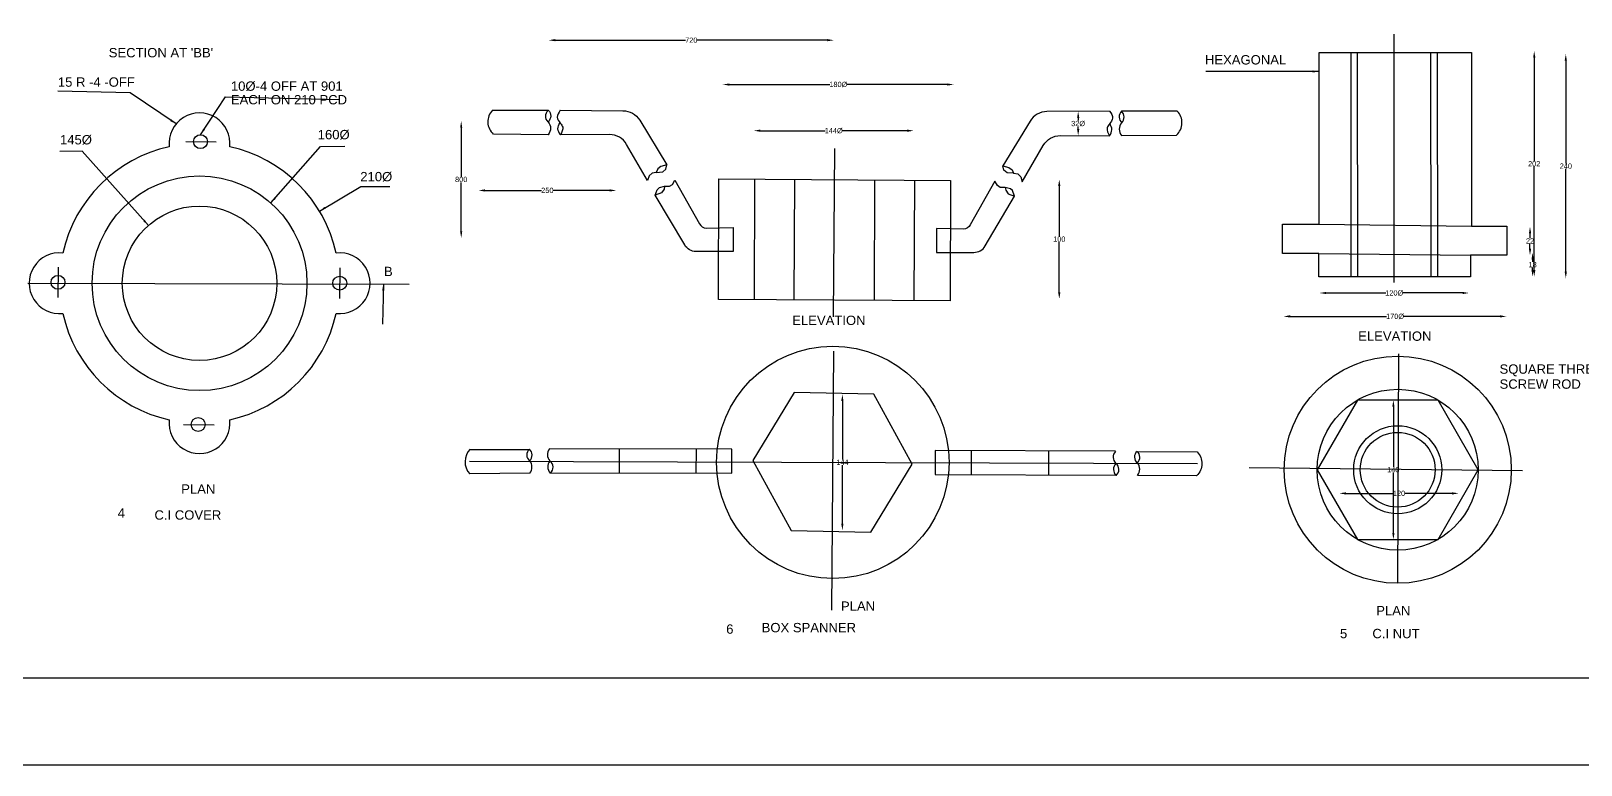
# Model space of a CAD drawing. Header units: metres. Extents: x 136 to 3094, y 92 to 1562.
# Drawn here: x 1122 to 2299, y 92 to 649 of the extents above; entities that cross this region are included whole.
import ezdxf

# ---------------------------------------------------------------- set-up
doc = ezdxf.new("R2010")
doc.units = ezdxf.units.M
doc.header["$MEASUREMENT"] = 0
for name, color, linetype in [('DIMENSION', 7, 'Continuous'), ('DRAWING', 7, 'Continuous'), ('TEXT', 255, 'Continuous')]:
    doc.layers.add(name, color=color, linetype=linetype)
doc.styles.get("Standard").update_dxf_attribs({"font": 'ARIAL_1.TTF'})
doc.dimstyles.get("Standard").update_dxf_attribs({"dimtxt": 4, "dimasz": 5, "dimexe": 0.18, "dimexo": 0.0625, "dimgap": 0.09, "dimtad": 0, "dimtih": 1, "dimtoh": 1, "dimdec": 0, "dimzin": 0, "dimdsep": 46, "dimtxsty": 'Standard', "dimcen": 0, "dimse1": 1, "dimse2": 1, "dimadec": 0, "dimazin": 0, "dimtfac": 1, "dimtdec": 0, "dimtofl": 0, "dimtmove": 0, "dimatfit": 3, "dimfxl": 0, "dimtolj": 1, "dimtzin": 0, "dimarcsym": 0})
picture_1 = doc.add_image_def('image1.jpg', size_in_pixel=(7164, 3562))

# ---------------------------------------------------------------- blocks, each defined once
blk = doc.blocks.new('*D99')
at = {"layer": 'Defpoints', "color": 0}
for p in [(1515.3, 640.5), (1731.7, 641.9), (1731.7, 640.5)]:
    blk.add_point(p, dxfattribs=at)
at = {"layer": 'DIMENSION', "color": 0, "lineweight": -2}
for p, q in [((1520.3, 641.9), (1619.1, 641.9)), ((1726.7, 641.9), (1628, 641.9))]:
    blk.add_line(p, q, dxfattribs=at)
at = {"layer": 'DIMENSION', "color": 0}
for points in [[(1520.3, 642.8), (1520.3, 641.1), (1515.3, 641.9)], [(1726.7, 642.8), (1726.7, 641.1), (1731.7, 641.9)]]:
    blk.add_solid(points, dxfattribs=at)
at = {"layer": 'DIMENSION', "color": 0, "insert": (1623.5, 641.9), "char_height": 4, "attachment_point": 5}
blk.add_mtext('\\A1;720', dxfattribs=at)
blk = doc.blocks.new('*D100')
at = {"layer": 'Defpoints', "color": 0}
for p in [(1647.4, 600.9), (1822.7, 608.3), (1822.7, 600.9)]:
    blk.add_point(p, dxfattribs=at)
at = {"layer": 'DIMENSION', "color": 0, "lineweight": -2}
for p, q in [((1652.4, 608.3), (1728.6, 608.3)), ((1817.7, 608.3), (1741.6, 608.3))]:
    blk.add_line(p, q, dxfattribs=at)
at = {"layer": 'DIMENSION', "color": 0}
for points in [[(1652.4, 609.1), (1652.4, 607.4), (1647.4, 608.3)], [(1817.7, 609.1), (1817.7, 607.4), (1822.7, 608.3)]]:
    blk.add_solid(points, dxfattribs=at)
at = {"layer": 'DIMENSION', "color": 0, "insert": (1735.1, 608.3), "char_height": 4, "attachment_point": 5}
blk.add_mtext('\\A1;180Ø', dxfattribs=at)
blk = doc.blocks.new('*D101')
at = {"layer": 'Defpoints', "color": 0}
for p in [(1670.9, 573.2), (1670.9, 562.2), (1792.3, 562.2)]:
    blk.add_point(p, dxfattribs=at)
at = {"layer": 'DIMENSION', "color": 0, "lineweight": -2}
for p, q in [((1675.9, 573.2), (1725.1, 573.2)), ((1787.3, 573.2), (1738.1, 573.2))]:
    blk.add_line(p, q, dxfattribs=at)
at = {"layer": 'DIMENSION', "color": 0}
for points in [[(1675.9, 574.1), (1675.9, 572.4), (1670.9, 573.2)], [(1787.3, 574.1), (1787.3, 572.4), (1792.3, 573.2)]]:
    blk.add_solid(points, dxfattribs=at)
at = {"layer": 'DIMENSION', "color": 0, "insert": (1731.6, 573.2), "char_height": 4, "attachment_point": 5}
blk.add_mtext('\\A1;144Ø', dxfattribs=at)
blk = doc.blocks.new('*D102')
at = {"layer": 'Defpoints', "color": 0}
for p in [(1917.1, 587.9), (1922.1, 587.9), (1922.2, 569.4)]:
    blk.add_point(p, dxfattribs=at)
at = {"layer": 'DIMENSION', "color": 0, "lineweight": -2}
for p, q in [((1917.1, 582.9), (1917.1, 580.9)), ((1917.1, 574.4), (1917.1, 576.4))]:
    blk.add_line(p, q, dxfattribs=at)
at = {"layer": 'DIMENSION', "color": 0}
for points in [[(1916.3, 582.9), (1918, 582.9), (1917.1, 587.9)], [(1916.3, 574.4), (1918, 574.4), (1917.1, 569.4)]]:
    blk.add_solid(points, dxfattribs=at)
at = {"layer": 'DIMENSION', "color": 0, "insert": (1917.1, 578.6), "char_height": 4, "attachment_point": 5}
blk.add_mtext('\\A1;32Ø', dxfattribs=at)
blk = doc.blocks.new('*D103')
at = {"layer": 'Defpoints', "color": 0}
for p in [(1920.2, 536.2), (1902.8, 445.5), (1920.2, 445.5)]:
    blk.add_point(p, dxfattribs=at)
at = {"layer": 'DIMENSION', "color": 0, "lineweight": -2}
for p, q in [((1902.8, 531.2), (1902.8, 493)), ((1902.8, 450.5), (1902.8, 488.7))]:
    blk.add_line(p, q, dxfattribs=at)
at = {"layer": 'DIMENSION', "color": 0}
for points in [[(1901.9, 531.2), (1903.6, 531.2), (1902.8, 536.2)], [(1901.9, 450.5), (1903.6, 450.5), (1902.8, 445.5)]]:
    blk.add_solid(points, dxfattribs=at)
at = {"layer": 'DIMENSION', "color": 0, "insert": (1902.8, 490.9), "char_height": 4, "attachment_point": 5}
blk.add_mtext('\\A1;100', dxfattribs=at)
blk = doc.blocks.new('*D104')
at = {"layer": 'Defpoints', "color": 0}
for p in [(1462, 529.4), (1566.6, 529.4), (1462, 527.9)]:
    blk.add_point(p, dxfattribs=at)
at = {"layer": 'DIMENSION', "color": 0, "lineweight": -2}
for p, q in [((1467, 527.9), (1509.8, 527.9)), ((1561.6, 527.9), (1518.8, 527.9))]:
    blk.add_line(p, q, dxfattribs=at)
at = {"layer": 'DIMENSION', "color": 0}
for points in [[(1467, 528.7), (1467, 527), (1462, 527.9)], [(1561.6, 528.7), (1561.6, 527), (1566.6, 527.9)]]:
    blk.add_solid(points, dxfattribs=at)
at = {"layer": 'DIMENSION', "color": 0, "insert": (1514.3, 527.9), "char_height": 4, "attachment_point": 5}
blk.add_mtext('\\A1;250', dxfattribs=at)
blk = doc.blocks.new('*D105')
at = {"layer": 'Defpoints', "color": 0}
for p in [(1425.3, 580.6), (1425.3, 491.7), (1448.9, 491.7)]:
    blk.add_point(p, dxfattribs=at)
at = {"layer": 'DIMENSION', "color": 0, "lineweight": -2}
for p, q in [((1448.9, 575.6), (1448.9, 538.3)), ((1448.9, 496.7), (1448.9, 534))]:
    blk.add_line(p, q, dxfattribs=at)
at = {"layer": 'DIMENSION', "color": 0}
for points in [[(1448.1, 575.6), (1449.7, 575.6), (1448.9, 580.6)], [(1448.1, 496.7), (1449.7, 496.7), (1448.9, 491.7)]]:
    blk.add_solid(points, dxfattribs=at)
at = {"layer": 'DIMENSION', "color": 0, "insert": (1448.9, 536.2), "char_height": 4, "attachment_point": 5}
blk.add_mtext('\\A1;800', dxfattribs=at)
blk = doc.blocks.new('*D106')
at = {"layer": 'Defpoints', "color": 0}
for p in [(2100.2, 447.5), (2213.8, 450), (2213.8, 447.5)]:
    blk.add_point(p, dxfattribs=at)
at = {"layer": 'DIMENSION', "color": 0, "lineweight": -2}
for p, q in [((2105.2, 450), (2150.5, 450)), ((2208.8, 450), (2163.5, 450))]:
    blk.add_line(p, q, dxfattribs=at)
at = {"layer": 'DIMENSION', "color": 0}
for points in [[(2105.2, 450.8), (2105.2, 449.2), (2100.2, 450)], [(2208.8, 450.8), (2208.8, 449.2), (2213.8, 450)]]:
    blk.add_solid(points, dxfattribs=at)
at = {"layer": 'DIMENSION', "color": 0, "insert": (2157, 450), "char_height": 4, "attachment_point": 5}
blk.add_mtext('\\A1;120Ø ', dxfattribs=at)
blk = doc.blocks.new('*D107')
at = {"layer": 'Defpoints', "color": 0}
for p in [(2073, 432.2), (2073, 430), (2242.2, 430)]:
    blk.add_point(p, dxfattribs=at)
at = {"layer": 'DIMENSION', "color": 0, "lineweight": -2}
for p, q in [((2078, 432.2), (2151.1, 432.2)), ((2237.2, 432.2), (2164.1, 432.2))]:
    blk.add_line(p, q, dxfattribs=at)
at = {"layer": 'DIMENSION', "color": 0}
for points in [[(2078, 433.1), (2078, 431.4), (2073, 432.2)], [(2237.2, 433.1), (2237.2, 431.4), (2242.2, 432.2)]]:
    blk.add_solid(points, dxfattribs=at)
at = {"layer": 'DIMENSION', "color": 0, "insert": (2157.6, 432.2), "char_height": 4, "attachment_point": 5}
blk.add_mtext('\\A1;170Ø', dxfattribs=at)
blk = doc.blocks.new('*D108')
at = {"layer": 'Defpoints', "color": 0}
for p in [(2256.7, 500.3), (2256.7, 478.6), (2260, 478.6)]:
    blk.add_point(p, dxfattribs=at)
at = {"layer": 'DIMENSION', "color": 0, "lineweight": -2}
for p, q in [((2260, 495.3), (2260, 491.6)), ((2260, 483.6), (2260, 487.4))]:
    blk.add_line(p, q, dxfattribs=at)
at = {"layer": 'DIMENSION', "color": 0}
for points in [[(2259.2, 495.3), (2260.9, 495.3), (2260, 500.3)], [(2259.2, 483.6), (2260.9, 483.6), (2260, 478.6)]]:
    blk.add_solid(points, dxfattribs=at)
at = {"layer": 'DIMENSION', "color": 0, "insert": (2260, 489.5), "char_height": 4, "attachment_point": 5}
blk.add_mtext('\\A1;22', dxfattribs=at)
blk = doc.blocks.new('*D109')
at = {"layer": 'Defpoints', "color": 0}
for p in [(2259.7, 480.5), (2259.7, 462.5), (2262, 462.5)]:
    blk.add_point(p, dxfattribs=at)
at = {"layer": 'DIMENSION', "color": 0, "lineweight": -2}
for p, q in [((2262, 475.5), (2262, 473.7)), ((2262, 467.5), (2262, 469.4))]:
    blk.add_line(p, q, dxfattribs=at)
at = {"layer": 'DIMENSION', "color": 0}
for points in [[(2261.1, 475.5), (2262.8, 475.5), (2262, 480.5)], [(2261.1, 467.5), (2262.8, 467.5), (2262, 462.5)]]:
    blk.add_solid(points, dxfattribs=at)
at = {"layer": 'DIMENSION', "color": 0, "insert": (2262, 471.5), "char_height": 4, "attachment_point": 5}
blk.add_mtext('\\A1;18', dxfattribs=at)
blk = doc.blocks.new('*D110')
at = {"layer": 'Defpoints', "color": 0}
for p in [(2261.2, 633.7), (2262, 462.5), (2263.2, 462.5)]:
    blk.add_point(p, dxfattribs=at)
at = {"layer": 'DIMENSION', "color": 0, "lineweight": -2}
for p, q in [((2263.2, 628.7), (2263.2, 550.3)), ((2263.2, 467.5), (2263.2, 546))]:
    blk.add_line(p, q, dxfattribs=at)
at = {"layer": 'DIMENSION', "color": 0}
for points in [[(2262.4, 628.7), (2264.1, 628.7), (2263.2, 633.7)], [(2262.4, 467.5), (2264.1, 467.5), (2263.2, 462.5)]]:
    blk.add_solid(points, dxfattribs=at)
at = {"layer": 'DIMENSION', "color": 0, "insert": (2263.2, 548.1), "char_height": 4, "attachment_point": 5}
blk.add_mtext('\\A1;202', dxfattribs=at)
blk = doc.blocks.new('*D111')
at = {"layer": 'Defpoints', "color": 0}
for p in [(2278.9, 631.4), (2278.9, 461.2), (2287.2, 461.2)]:
    blk.add_point(p, dxfattribs=at)
at = {"layer": 'DIMENSION', "color": 0, "lineweight": -2}
for p, q in [((2287.2, 626.4), (2287.2, 548.4)), ((2287.2, 466.2), (2287.2, 544.2))]:
    blk.add_line(p, q, dxfattribs=at)
at = {"layer": 'DIMENSION', "color": 0}
for points in [[(2286.3, 626.4), (2288, 626.4), (2287.2, 631.4)], [(2286.3, 466.2), (2288, 466.2), (2287.2, 461.2)]]:
    blk.add_solid(points, dxfattribs=at)
at = {"layer": 'DIMENSION', "color": 0, "insert": (2287.2, 546.3), "char_height": 4, "attachment_point": 5}
blk.add_mtext('\\A1;240', dxfattribs=at)
blk = doc.blocks.new('*D135')
at = {"layer": 'Defpoints', "color": 0}
for p in [(1738.2, 373.1), (1762.1, 373.1), (1699.2, 269.8)]:
    blk.add_point(p, dxfattribs=at)
at = {"layer": 'DIMENSION', "color": 0, "lineweight": -2}
for p, q in [((1738.2, 368.1), (1738.2, 323.6)), ((1738.2, 274.8), (1738.2, 319.4))]:
    blk.add_line(p, q, dxfattribs=at)
at = {"layer": 'DIMENSION', "color": 0}
for points in [[(1737.3, 368.1), (1739, 368.1), (1738.2, 373.1)], [(1737.3, 274.8), (1739, 274.8), (1738.2, 269.8)]]:
    blk.add_solid(points, dxfattribs=at)
at = {"layer": 'DIMENSION', "color": 0, "insert": (1738.2, 321.5), "char_height": 4, "attachment_point": 5}
blk.add_mtext('\\A1;144', dxfattribs=at)
blk = doc.blocks.new('*D136')
at = {"layer": 'Defpoints', "color": 0}
for p in [(2115.3, 344.9), (2205.9, 297.9), (2205.9, 286.4)]:
    blk.add_point(p, dxfattribs=at)
at = {"layer": 'DIMENSION', "color": 0, "lineweight": -2}
for p, q in [((2120.3, 297.9), (2156.3, 297.9)), ((2200.9, 297.9), (2164.9, 297.9))]:
    blk.add_line(p, q, dxfattribs=at)
at = {"layer": 'DIMENSION', "color": 0}
for points in [[(2120.3, 298.7), (2120.3, 297), (2115.3, 297.9)], [(2200.9, 298.7), (2200.9, 297), (2205.9, 297.9)]]:
    blk.add_solid(points, dxfattribs=at)
at = {"layer": 'DIMENSION', "color": 0, "insert": (2160.6, 297.9), "char_height": 4, "attachment_point": 5}
blk.add_mtext('\\A1;120', dxfattribs=at)
blk = doc.blocks.new('*D137')
at = {"layer": 'Defpoints', "color": 0}
for p in [(2190.2, 368.7), (2129, 262.8), (2156.3, 262.8)]:
    blk.add_point(p, dxfattribs=at)
at = {"layer": 'DIMENSION', "color": 0, "lineweight": -2}
for p, q in [((2156.3, 363.7), (2156.3, 317.9)), ((2156.3, 267.8), (2156.3, 313.6))]:
    blk.add_line(p, q, dxfattribs=at)
at = {"layer": 'DIMENSION', "color": 0}
for points in [[(2155.5, 363.7), (2157.2, 363.7), (2156.3, 368.7)], [(2155.5, 267.8), (2157.2, 267.8), (2156.3, 262.8)]]:
    blk.add_solid(points, dxfattribs=at)
at = {"layer": 'DIMENSION', "color": 0, "insert": (2156.3, 315.8), "char_height": 4, "attachment_point": 5}
blk.add_mtext('\\A1;140', dxfattribs=at)

msp = doc.modelspace()

# ---------------------------------------------------------------- linework, layer by layer
at = {"layer": 'DRAWING'}
for points in [[(270, 1514.4), (2974.3, 1514.4), (2974.3, 157.7), (270, 157.7)], [(1791.1, 320.1), (1762.1, 373.1), (1701.6, 374.5), (1670.2, 322.9), (1699.2, 269.8), (1759.7, 268.4)], [(2220.7, 315.8), (2190.2, 368.7), (2129, 368.7), (2098.5, 315.8), (2129, 262.8), (2190.2, 262.8)]]:
    msp.add_lwpolyline(points, close=True, dxfattribs=at)
for points in [[(2156.9, 457.9), (2156.9, 646.6)], [(2157.9, 632.5), (2215.6, 632.5), (2215.6, 500.8), (2242.5, 500.8), (2242.5, 478.6), (2214.9, 478.6), (2214.9, 462.2), (2099.8, 462.2), (2099.8, 480.1), (2072.3, 480.1), (2072.3, 502.2), (2100.1, 502.2), (2100.1, 632.5), (2157.9, 632.5)], [(2124.4, 462.2), (2124.2, 632.5)], [(2129.3, 462.2), (2129.1, 632.5)], [(2185.1, 462.2), (2184.8, 632.5)], [(2190, 462.2), (2189.7, 632.5)], [(1239.8, 564.9), (1263, 564.7)], [(1732.2, 559.8), (1731.2, 431.8)], [(1596.9, 541.6), (1601.8, 542), (1604.2, 543.9), (1605, 547.2)], [(1868.1, 540.9), (1863.2, 541.3), (1860.8, 543.2), (1860, 546.5)], [(1596.2, 524.3), (1597.7, 528.4), (1599.3, 530), (1603.1, 531), (1602.8, 528.8), (1600.9, 526.1), (1596.2, 524.3)], [(1603.1, 531), (1607, 531), (1609.2, 532.4), (1611.1, 535.7)], [(1644.2, 445), (1644.5, 536.7), (1820.3, 535.4), (1819.9, 444.1), (1644.2, 445)], [(1671.6, 536.5), (1671.1, 444.8)], [(1701.9, 536.3), (1701.4, 444.7)], [(1762.6, 535.8), (1762.2, 444.4)], [(1793, 535.6), (1792.5, 444.2)], [(1861.8, 530.2), (1857.9, 530.2), (1855.8, 531.6), (1853.9, 534.9)], [(1868.8, 523.6), (1867.3, 527.7), (1865.7, 529.2), (1861.8, 530.2), (1862.2, 528), (1864.1, 525.3), (1868.8, 523.6)], [(2100.1, 502.2), (2215.6, 500.8)], [(2099.8, 480.1), (2214.9, 478.6)], [(1143.1, 446.5), (1143.3, 469.7)], [(1356.9, 445.9), (1357.1, 469.1)], [(1119.9, 457.5), (1409.5, 456.8)], [(1731.5, 405.9), (1730, 209.3)], [(2159.6, 229.6), (2160.4, 403.8)], [(1238.1, 350.1), (1261.3, 349.9)], [(1455.7, 331.3), (1500.6, 331.3)], [(1516.5, 313.4), (1654.4, 313.1), (1654.2, 331.4), (1516, 331.6)], [(1568.7, 331.5), (1568.7, 313.2)], [(1627.1, 331.4), (1627, 313.1)], [(1945.4, 329.8), (1808.6, 330.4), (1808.5, 312.3), (1945.9, 311.6)], [(1836, 330.3), (1835.9, 312.2)], [(1894.7, 330), (1894.6, 311.8)], [(1455.2, 322.2), (2007.7, 320.6)], [(1500.9, 313.1), (1455.4, 312.7)], [(2046.9, 317.4), (2254.4, 315.2)]]:
    msp.add_lwpolyline(points, dxfattribs=at)
for points in [[(1472.7, 588.8), (1515, 588.8, -0.425776), (1514.8, 579.9, -0.42608), (1515, 588.8, -1)], [(1524, 588.7), (1571.6, 588.4, -0.260349), (1584.4, 581.2), (1605, 547.2), (1600.4, 546), (1598.1, 544.2), (1596.9, 541.6), (1593.8, 541.1), (1591.5, 539), (1590.3, 535.3), (1574.4, 562.8, 0.269495), (1561.4, 570.3), (1524.1, 570)], [(1515, 579.9, -0.349471), (1515, 570.2), (1473.3, 570.6)], [(1940.9, 588), (1893.4, 587.7, 0.260349), (1880.6, 580.5), (1860, 546.5), (1864.6, 545.3), (1866.9, 543.5), (1868.1, 540.9), (1871.2, 540.4), (1873.5, 538.3), (1874.7, 534.5), (1890.6, 562, -0.269495), (1903.6, 569.5), (1940.9, 569.3)], [(1992.3, 588.1), (1950, 588, 0.425776), (1950.2, 579.2, 0.42608), (1950, 588, 1)], [(1950, 579.2, 0.349471), (1950, 569.5), (1991.7, 569.9)], [(1611.1, 535.7), (1629.8, 502.4, 0.248474), (1634.7, 499.3), (1655.3, 499.7)], [(1853.9, 534.9), (1835.2, 501.7, -0.248474), (1830.2, 498.5), (1809.6, 498.9)], [(1655.3, 499.7), (1655.3, 481.5), (1627.1, 481.5, -0.265775), (1618.5, 486.5), (1596.2, 524.3)], [(1809.6, 498.9), (1809.6, 480.8), (1837.9, 480.8, 0.265775), (1846.5, 485.7), (1868.8, 523.6)], [(1961.9, 329.7), (2007.4, 329.4, -0.420313), (2007, 311.3), (1962.1, 311.5)]]:
    msp.add_lwpolyline(points, format="xyb", dxfattribs=at)
for centre, radius in [((1251, 564.9), 5.28), ((1250.3, 457.4), 81.5), ((1250.3, 457.4), 58.6), ((1142.9, 458.1), 5.28), ((1356.7, 457.5), 5.28), ((1730.9, 321.4), 88.2), ((2159.6, 315.8), 86.2), ((2159.6, 315.8), 61.1), ((1249.3, 350.1), 5.28), ((2159.6, 315.8), 33.4), ((2159.6, 315.8), 28.4)]:
    msp.add_circle(centre, radius, dxfattribs=at)
for centre, radius, start, end in [((1481.8, 580), 12.7, 136.153, 227.8006), ((1250.3, 563.6), 23.1, 353.7635, 186.2365), ((1983.2, 579.3), 12.7, 312.1994, 43.847), ((1250.3, 457.4), 106.2, 102.473, 167.527), ((1250.3, 457.4), 106.2, 12.473, 77.527), ((1144.1, 457.4), 23.1, 83.7635, 276.2365), ((1356.6, 457.4), 23.1, 263.7635, 96.2365), ((1250.3, 457.4), 106.2, 192.473, 257.527), ((1250.3, 457.4), 106.2, 282.473, 347.527), ((1250.3, 351.2), 23.1, 173.7635, 6.2365), ((1465.4, 321.9), 13.6, 135.7438, 222.3622), ((1504, 327.1), 5.37, 128.5302, 234.8623), ((1496.9, 326.9), 5.8, 313.8474, 49.5451), ((1520.8, 327.2), 6.54, 137.5229, 226.2571), ((1950.2, 325.4), 6.54, 137.5229, 226.2571), ((1965.2, 325.5), 5.37, 128.5302, 234.8623), ((1958.1, 325.3), 5.8, 313.8474, 49.5451), ((1495.2, 317.9), 7.41, 319.7643, 40.2129), ((1521.3, 318), 6.75, 138.7808, 223.722), ((1512.7, 317.8), 5.87, 310.3157, 52.1871), ((1950.7, 316.2), 6.75, 138.7808, 223.722), ((1942.1, 316), 5.87, 310.3157, 52.1871), ((1956.4, 316.3), 7.41, 319.7643, 40.2129)]:
    msp.add_arc(centre, radius, start, end, dxfattribs=at)
for points in [[(1524, 588.7), (1521.8, 583.5), (1524.1, 579), (1525.9, 576), (1524.1, 570)], [(1524.1, 570), (1522.3, 574.6), (1523.8, 579.4)], [(1940.9, 588), (1943.2, 582.8), (1940.9, 578.3), (1939.1, 575.3), (1940.9, 569.3)], [(1940.9, 569.3), (1942.7, 573.9), (1941.2, 578.7)]]:
    msp.add_spline(points, degree=3, dxfattribs=at)

# ---------------------------------------------------------------- texts
at = {"layer": 'TEXT'}
for s, height, p in [("SECTION AT 'BB'", 7.099, (1181.4, 628.9)), ('HEXAGONAL ', 7.1, (2013.3, 623.5)), ('15 R -4 -OFF ', 7.099, (1142.8, 606.6)), ('10Ø-4 OFF AT 901', 7.099, (1274.1, 603.5)), ('EACH ON 210 PCD', 7.099, (1274.1, 593.2)), ('145Ø', 7.1, (1144.4, 562.8)), ('160Ø', 7.1, (1340, 566.7)), ('210Ø', 7.1, (1372.3, 534.8)), ('B', 7.1, (1390.3, 462.8)), ('ELEVATION ', 7.1, (1700.1, 425.7)), ('ELEVATION ', 7.1, (2129.6, 413.7)), ('SQUARE THREAD TO SUIT ', 7.099, (2236.9, 388.7)), ('SCREW ROD ', 7.1, (2236.9, 377.3)), ('PLAN ', 7.1, (1236.4, 297.6)), ('4', 7.1, (1188.2, 279.4)), ('C.I COVER ', 7.1, (1216.1, 277.9)), ('PLAN ', 7.1, (1737.1, 208.7)), ('PLAN ', 7.1, (2143.3, 205.3)), ('6 ', 7.1, (1650, 191.3)), ('BOX SPANNER ', 7.099, (1676.9, 192.4)), ('5', 7.1, (2115.8, 187.9)), ('C.I NUT', 7.1, (2140.4, 187.9))]:
    msp.add_text(s, height=height, dxfattribs=at).set_placement(p)

# ---------------------------------------------------------------- dimensions: what is measured, and where the dimension line sits
at = {"layer": 'DIMENSION'}
for base, p1, p2, text, picture, middle in [((1731.7, 641.9), (1515.3, 640.5), (1731.7, 640.5), '720', '*D99', (1623.5, 641.9)), ((1822.7, 608.3), (1647.4, 600.9), (1822.7, 600.9), '180Ø', '*D100', (1735.1, 608.3)), ((1670.9, 573.2), (1792.3, 562.2), (1670.9, 562.2), '144Ø', '*D101', (1731.6, 573.2)), ((1462, 527.9), (1566.6, 529.4), (1462, 529.4), '250', '*D104', (1514.3, 527.9)), ((2213.8, 450), (2100.2, 447.5), (2213.8, 447.5), '120Ø ', '*D106', (2157, 450)), ((2073, 432.2), (2242.2, 430), (2073, 430), '170Ø', '*D107', (2157.6, 432.2)), ((2205.9, 297.9), (2115.3, 344.9), (2205.9, 286.4), '120', '*D136', (2160.6, 297.9))]:
    dim = msp.add_linear_dim(base=base, p1=p1, p2=p2, text=text, dimstyle='Standard', dxfattribs=at)
    dim.commit()
    dim.dimension.update_dxf_attribs({"geometry": picture, "text_midpoint": middle})
for base, p1, p2, text, picture, middle in [((2263.2, 462.5), (2261.2, 633.7), (2262, 462.5), '202', '*D110', (2263.2, 548.1)), ((2287.2, 461.2), (2278.9, 631.4), (2278.9, 461.2), '240', '*D111', (2287.2, 546.3)), ((1448.9, 491.7), (1425.3, 580.6), (1425.3, 491.7), '800', '*D105', (1448.9, 536.2)), ((1917.1, 587.9), (1922.2, 569.4), (1922.1, 587.9), '32Ø', '*D102', (1917.1, 578.6)), ((1902.8, 445.5), (1920.2, 536.2), (1920.2, 445.5), '100', '*D103', (1902.8, 490.9)), ((1738.2, 373.1), (1699.2, 269.8), (1762.1, 373.1), '144', '*D135', (1738.2, 321.5)), ((2156.3, 262.8), (2190.2, 368.7), (2129, 262.8), '140', '*D137', (2156.3, 315.8))]:
    dim = msp.add_linear_dim(base=base, p1=p1, p2=p2, angle=90, text=text, dimstyle='Standard', dxfattribs=at)
    dim.commit()
    dim.dimension.update_dxf_attribs({"geometry": picture, "text_midpoint": middle})
for base, p1, p2, picture, middle in [((2260, 478.6), (2256.7, 500.3), (2256.7, 478.6), '*D108', (2260, 489.5)), ((2262, 462.5), (2259.7, 480.5), (2259.7, 462.5), '*D109', (2262, 471.5))]:
    dim = msp.add_linear_dim(base=base, p1=p1, p2=p2, angle=90, dimstyle='Standard', dxfattribs=at)
    dim.commit()
    dim.dimension.update_dxf_attribs({"geometry": picture, "text_midpoint": middle})

# ---------------------------------------------------------------- pictures from other files: only their frames are drawn
at = {"color": 2}
image = msp.add_image(picture_1, insert=(136.3, 91.6), size_in_units=(2957.4, 1470.4), dxfattribs=dict(at, fade=36))
image.dxf.flags = 7

# ---------------------------------------------------------------- leaders
at = {"layer": 'DIMENSION'}
for points in [[(2100.1, 618.2), (2014.1, 618.2)], [(1232.6, 578.4), (1197.6, 602), (1142.8, 603.2)], [(1251, 570.2), (1270.1, 598.9), (1356.8, 596.9)], [(1211.5, 501.3), (1161.3, 557.6), (1144.2, 557.4)], [(1304.4, 518.4), (1342, 561.2), (1360.7, 561.6)], [(1341.4, 512.2), (1372.6, 530.9), (1394.8, 530.9)], [(1389.8, 456.8), (1389.2, 426.3)]]:
    msp.add_leader(points, dimstyle='Standard', override={"dimgap": 0.09, "dimtad": 0}, dxfattribs=at)

doc.saveas('drawing.dxf')
